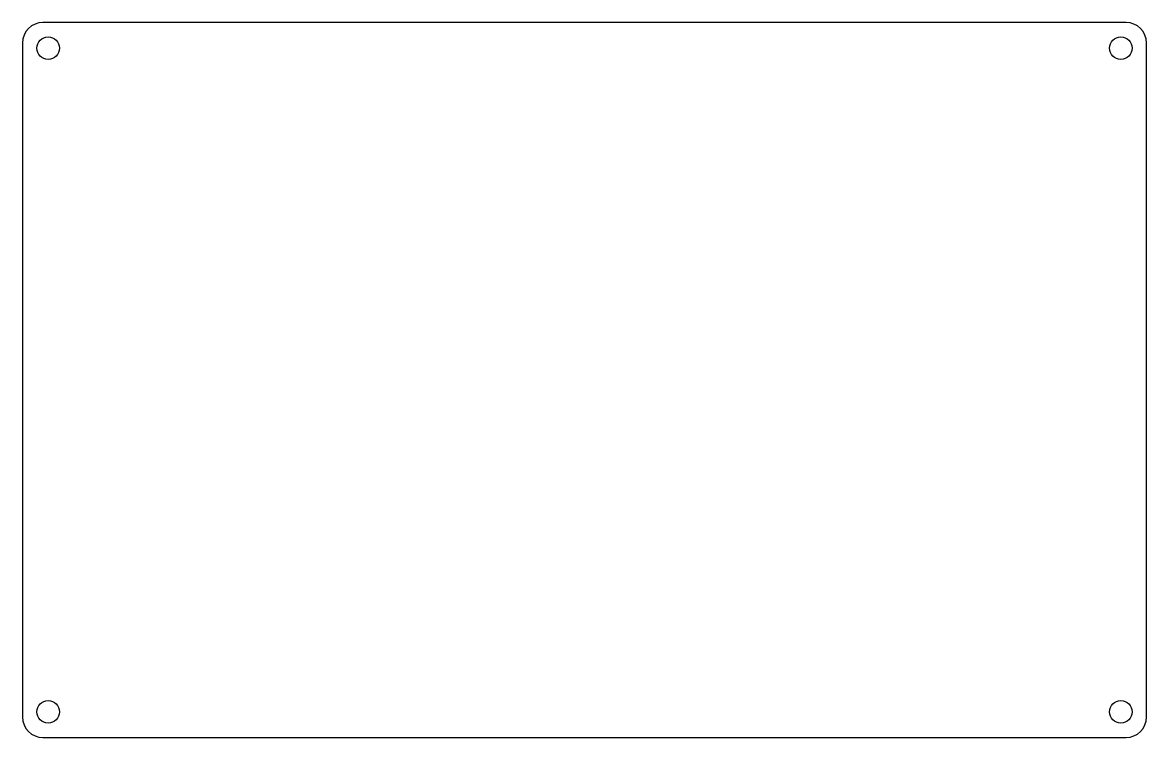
# Model space of a CAD drawing. Extents: x 63 to 173, y -108 to -39.
import ezdxf

# ---------------------------------------------------------------- set-up
doc = ezdxf.new("R2010")
doc.units = 0
doc.layers.add('BLACK', color=7, linetype='CONTINUOUS')

msp = doc.modelspace()

# ---------------------------------------------------------------- linework, layer by layer
at = {"layer": 'BLACK', "linetype": 'CONTINUOUS'}
for p, q in [((171, -38.8), (65.4, -38.8)), ((63.4, -40.8), (63.4, -106.5)), ((173, -106.5), (173, -40.8)), ((65.4, -108.5), (171, -108.5))]:
    msp.add_line(p, q, dxfattribs=at)
at = {"layer": 'BLACK'}
for centre in [(65.9007, -41.3004), (170.498, -41.3004), (65.9007, -105.994), (170.498, -105.994)]:
    msp.add_circle(centre, 1.1045, dxfattribs=at)
for centre, start, end in [((65.4, -40.8), 90, 180), ((171, -40.8), 0, 90), ((65.4, -106.5), 180, 270), ((171, -106.5), -90, 0)]:
    msp.add_arc(centre, 2, start, end, dxfattribs=at)

doc.saveas('drawing.dxf')
